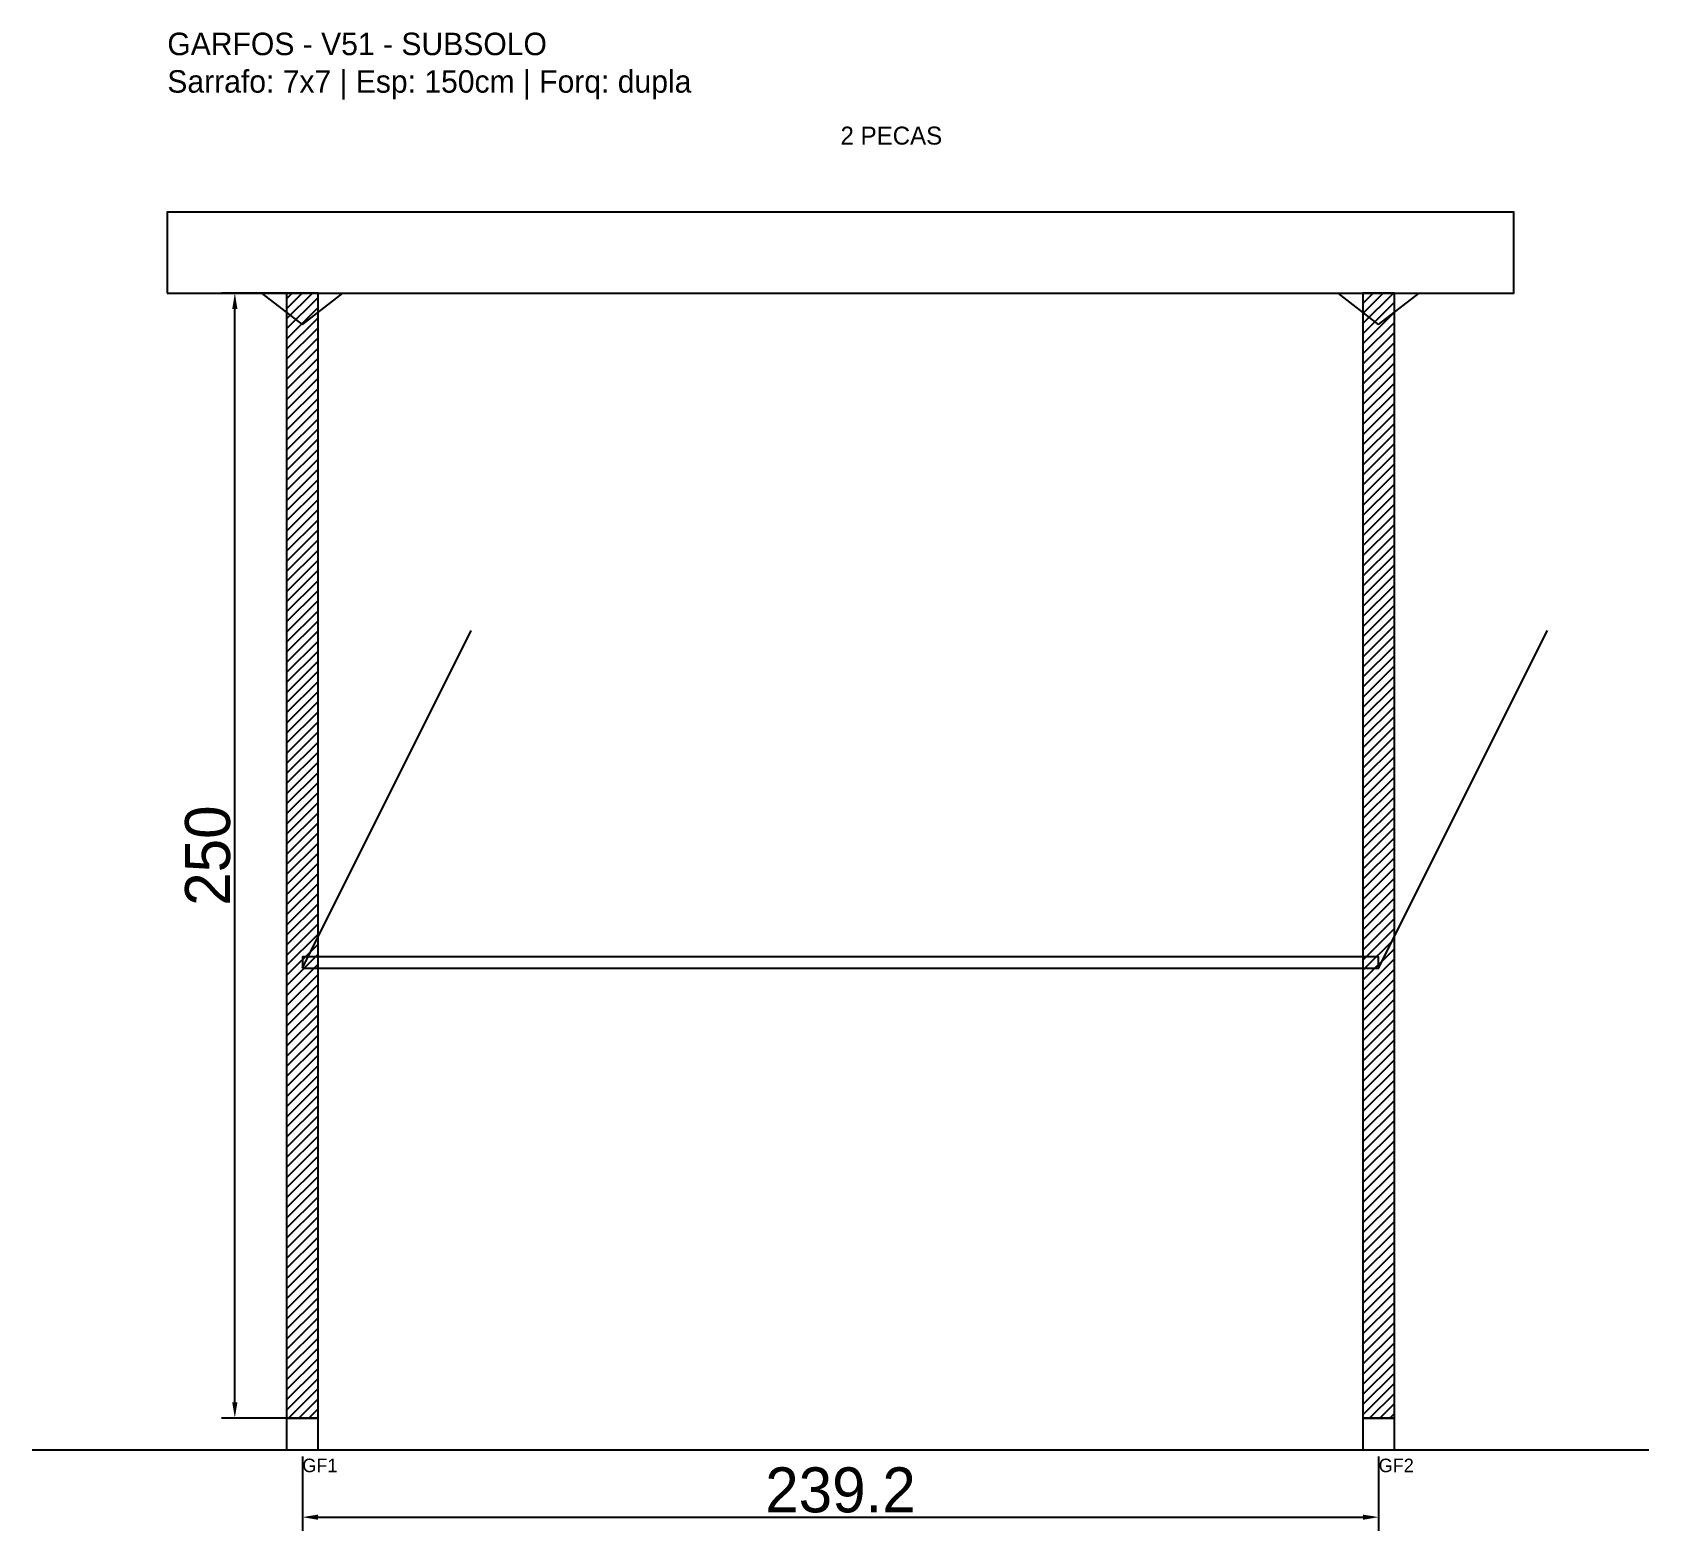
# Model space of a CAD drawing. Header units: metres. Extents: x -30 to 329, y -25 to 308.
import ezdxf

# ---------------------------------------------------------------- set-up
doc = ezdxf.new("R2010")
doc.units = ezdxf.units.M
for name, color, linetype in [('BARRA_ANCORAGEM', 1, 'Continuous'), ('COTA', 241, 'Continuous'), ('GARFOS OK', 3, 'Continuous'), ('NOME DA VIGA', 6, 'Continuous'), ('SARR_7x7', 40, 'Continuous'), ('TIRAS REESCORAMENTO', 252, 'Continuous'), ('VIGAS', 3, 'Continuous')]:
    doc.layers.add(name, color=color, linetype=linetype)
doc.dimstyles.new('EZ DXF', dxfattribs={"dimtxt": 10, "dimasz": 3.5, "dimexe": 3, "dimexo": 1.5, "dimgap": 1, "dimtad": 1, "dimdec": 1, "dimdsep": 46, "dimcen": 2.5, "dimazin": 3, "dimtfac": 1, "dimtmove": 0, "dimatfit": 3})

msp = doc.modelspace()

# ---------------------------------------------------------------- hatches: boundary and pattern name
at = {"layer": 'COTA'}
h = msp.add_hatch(dxfattribs=at)
h.set_pattern_fill('ANSI31', scale=0.5)
h.paths.add_polyline_path([(26.5, 0), (33.5, 0), (33.5, 250), (26.5, 250)])
h = msp.add_hatch(dxfattribs=at)
h.set_pattern_fill('ANSI31', scale=0.5)
h.paths.add_polyline_path([(265.674947, 0), (272.674947, 0), (272.674947, 250), (265.674947, 250)])

# ---------------------------------------------------------------- linework, layer by layer
at = {"layer": 'BARRA_ANCORAGEM'}
for p, q in [((30, 100), (67.5, 175)), ((269.174947, 100), (306.674947, 175))]:
    msp.add_line(p, q, dxfattribs=at)
at = {"layer": 'GARFOS OK'}
for p, q in [((30, 243), (21, 250)), ((21, 250), (39, 250)), ((30, 243), (39, 250)), ((269.174947, 243), (260.174947, 250)), ((260.174947, 250), (278.174947, 250)), ((269.174947, 243), (278.174947, 250))]:
    msp.add_line(p, q, dxfattribs=at)
at = {"layer": 'GARFOS OK', "linetype": 'CONTINUOUS'}
msp.add_line((-30, -7), (329.174947, -7), dxfattribs=at)
at = {"layer": 'GARFOS OK'}
for points in [[(26.5, 0), (33.5, 0), (33.5, 250), (26.5, 250), (26.5, 0)], [(265.674947, 0), (272.674947, 0), (272.674947, 250), (265.674947, 250), (265.674947, 0)]]:
    msp.add_lwpolyline(points, dxfattribs=at)
at = {"layer": 'SARR_7x7'}
for points in [[(26.5, -7), (33.5, -7), (33.5, 0), (26.5, 0), (26.5, -7)], [(265.674947, -7), (272.674947, -7), (272.674947, 0), (265.674947, 0), (265.674947, -7)]]:
    msp.add_lwpolyline(points, dxfattribs=at)
at = {"layer": 'TIRAS REESCORAMENTO'}
msp.add_lwpolyline([(30, 100), (269.174947, 100), (269.174947, 102.5), (30, 102.5), (30, 100)], dxfattribs=at)
at = {"layer": 'VIGAS'}
msp.add_lwpolyline([(0, 250), (299.174947, 250), (299.174947, 268), (0, 268), (0, 250)], dxfattribs=at)

# ---------------------------------------------------------------- texts
at = {"layer": 'NOME DA VIGA'}
for s, height, p in [('2 PECAS', 4, (149.587473, 283)), ('GF1', 3, (30, -12)), ('GF2', 3, (269.174947, -12))]:
    msp.add_text(s, height=height, dxfattribs=at).set_placement(p)
at = {"layer": 'NOME DA VIGA', "insert": (0, 293), "char_height": 5, "attachment_point": 7}
msp.add_mtext('GARFOS - V51 - SUBSOLO\\PSarrafo: 7x7 | Esp: 150cm | Forq: dupla', dxfattribs=at)

# ---------------------------------------------------------------- dimensions: what is measured, and where the dimension line sits
at = {"layer": 'COTA'}
msp.add_linear_dim(base=(15, 0), p1=(30, 0), p2=(30, 250), angle=90, dimstyle='EZ DXF', dxfattribs=at).render()
msp.add_linear_dim(base=(30, -22), p1=(30, -7), p2=(269.174947, -7), dimstyle='EZ DXF', dxfattribs=at).render()

doc.saveas('drawing.dxf')
